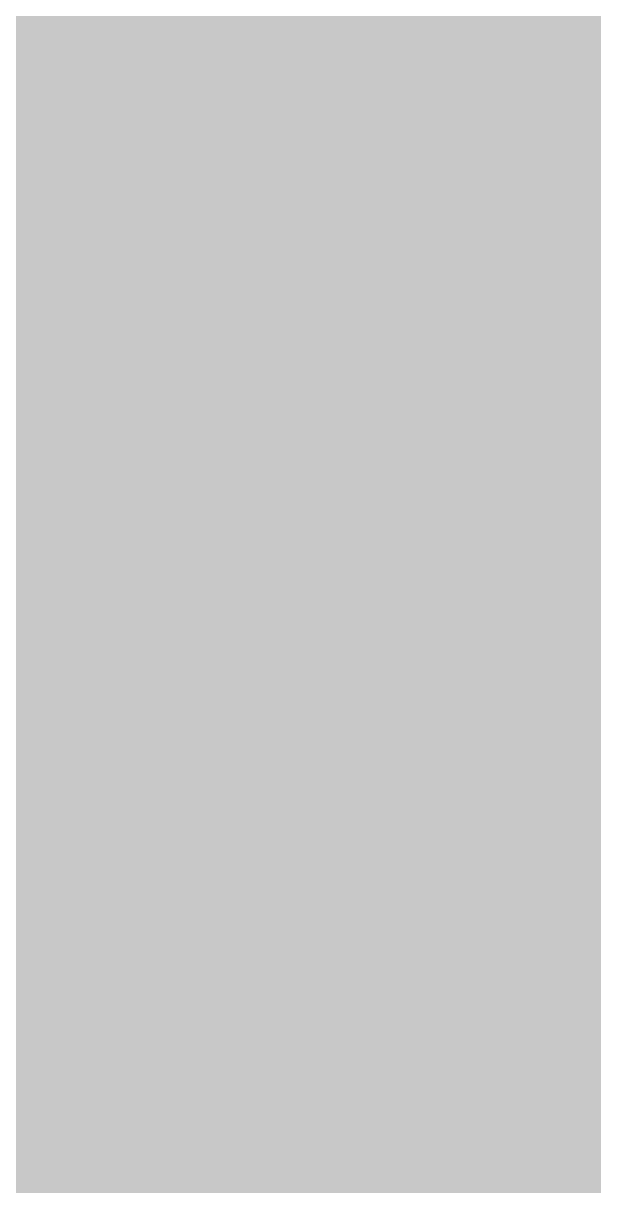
# Model space of a CAD drawing. Header units: millimetres. Extents: x 0 to 318, y 0 to 212.
# Drawn here: x 88.7 to 122.3, y 36.3 to 104.7 of the extents above; entities that cross this region are included whole.
import ezdxf

# ---------------------------------------------------------------- set-up
doc = ezdxf.new("R2010")
doc.units = ezdxf.units.MM

msp = doc.modelspace()

# ---------------------------------------------------------------- hatches: boundary and pattern name
for color, points in [(254, [(14.1633, 0.0536), (13.9878, 0.0533), (13.8125, 0.0559), (13.6373, 0.061), (13.462, 0.0686), (13.2893, 0.0787), (13.114, 0.0914), (12.9413, 0.1041), (12.7686, 0.1219), (12.5959, 0.1397), (12.4231, 0.16), (12.2504, 0.1829), (12.0777, 0.2057), (11.9075, 0.2337), (11.7373, 0.2616), (11.5672, 0.2921), (11.397, 0.3251), (11.2268, 0.3607), (11.0592, 0.3988), (10.8915, 0.4369), (10.7239, 0.4775), (10.5562, 0.5207), (10.3886, 0.5664), (10.2235, 0.6121), (10.0584, 0.6629), (9.8933, 0.7137), (9.7307, 0.7671), (9.5682, 0.8204), (9.4056, 0.8788), (9.2431, 0.9373), (9.083, 0.9982), (8.923, 1.0617), (8.763, 1.1252), (8.6055, 1.1938), (8.4455, 1.2624), (8.2906, 1.331), (8.1331, 1.4046), (7.9781, 1.4783), (7.8232, 1.5545), (7.6708, 1.6332), (7.5184, 1.7145), (7.366, 1.7958), (7.2161, 1.8796), (7.0663, 1.966), (6.919, 2.0523), (6.7716, 2.1438), (6.6243, 2.2352), (6.4795, 2.3266), (6.3348, 2.4232), (6.19, 2.5197), (6.0477, 2.6187), (5.908, 2.7178), (5.7683, 2.8194), (5.6286, 2.9235), (5.4915, 3.0302), (5.3543, 3.1369), (5.2197, 3.2461), (5.0851, 3.3579), (4.953, 3.4722), (4.8209, 3.5865), (4.6914, 3.7033), (4.5644, 3.8202), (4.4348, 3.9395), (4.3104, 4.0615), (4.1859, 4.1859), (4.0615, 4.3104), (3.9395, 4.4348), (3.8202, 4.5618), (3.7033, 4.6914), (3.5865, 4.8209), (3.4722, 4.953), (3.3579, 5.0851), (3.2487, 5.2197), (3.1369, 5.3543), (3.0302, 5.4915), (2.9235, 5.6286), (2.8194, 5.7683), (2.7178, 5.908), (2.6187, 6.0477), (2.5197, 6.19), (2.4232, 6.3348), (2.3266, 6.477), (2.2352, 6.6243), (2.1438, 6.7691), (2.0523, 6.9164), (1.966, 7.0663), (1.8796, 7.2161), (1.7958, 7.366), (1.7145, 7.5184), (1.6332, 7.6708), (1.5545, 7.8232), (1.4783, 7.9781), (1.4046, 8.1331), (1.331, 8.2906), (1.2598, 8.4455), (1.1913, 8.603), (1.1252, 8.763), (1.0592, 8.923), (0.9982, 9.083), (0.9373, 9.2431), (0.8763, 9.4056), (0.8204, 9.5682), (0.7645, 9.7307), (0.7112, 9.8933), (0.6604, 10.0584), (0.6121, 10.2235), (0.5639, 10.3911), (0.5207, 10.5562), (0.4775, 10.7239), (0.4343, 10.8915), (0.3962, 11.0592), (0.3607, 11.2268), (0.3251, 11.397), (0.2921, 11.5672), (0.2616, 11.7373), (0.2311, 11.9075), (0.2057, 12.0802), (0.1803, 12.2504), (0.1575, 12.4231), (0.1372, 12.5959), (0.1194, 12.7686), (0.1041, 12.9413), (0.0889, 13.1166), (0.0787, 13.2893), (0.0686, 13.4645), (0.061, 13.6373), (0.0559, 13.8125), (0.0508, 13.9878), (0.0508, 14.163), (0.0522, 197.6092), (0.0508, 197.7822), (0.0559, 197.9574), (0.061, 198.1327), (0.0686, 198.308), (0.0787, 198.4807), (0.0889, 198.6559), (0.1041, 198.8287), (0.1194, 199.0014), (0.1372, 199.1741), (0.1575, 199.3468), (0.1803, 199.5195), (0.2057, 199.6923), (0.2311, 199.8624), (0.2616, 200.0326), (0.2921, 200.2028), (0.3251, 200.373), (0.3607, 200.5432), (0.3962, 200.7108), (0.4343, 200.8784), (0.4775, 201.0461), (0.5207, 201.2137), (0.5639, 201.3814), (0.6121, 201.5465), (0.6604, 201.7116), (0.7112, 201.8767), (0.7645, 202.0392), (0.8204, 202.2018), (0.8763, 202.3643), (0.9373, 202.5269), (0.9982, 202.6869), (1.0592, 202.8469), (1.1252, 203.007), (1.1913, 203.1644), (1.2598, 203.3245), (1.331, 203.4794), (1.4046, 203.6369), (1.4783, 203.7918), (1.5545, 203.9468), (1.6332, 204.0992), (1.7145, 204.2516), (1.7958, 204.404), (1.8796, 204.5538), (1.966, 204.7037), (2.0523, 204.851), (2.1438, 204.9983), (2.2352, 205.1456), (2.3266, 205.2904), (2.4232, 205.4352), (2.5197, 205.58), (2.6187, 205.7222), (2.7178, 205.8619), (2.8194, 206.0016), (2.9235, 206.1413), (3.0302, 206.2785), (3.1369, 206.4156), (3.2487, 206.5503), (3.3579, 206.6849), (3.4722, 206.817), (3.5865, 206.949), (3.7033, 207.0786), (3.8202, 207.2056), (3.9395, 207.3351), (4.0615, 207.4596), (4.1859, 207.584), (4.3104, 207.7085), (4.4348, 207.8304), (4.5644, 207.9498), (4.6914, 208.0666), (4.8209, 208.1835), (4.953, 208.2978), (5.0851, 208.4121), (5.2197, 208.5213), (5.3543, 208.6331), (5.4915, 208.7397), (5.6286, 208.8464), (5.7683, 208.9506), (5.908, 209.0522), (6.0477, 209.1512), (6.19, 209.2503), (6.3348, 209.3468), (6.4795, 209.4433), (6.6243, 209.5348), (6.7716, 209.6262), (6.919, 209.7176), (7.0663, 209.804), (7.2161, 209.8904), (7.366, 209.9742), (7.5184, 210.0555), (7.6708, 210.1367), (7.8232, 210.2155), (7.9781, 210.2917), (8.1331, 210.3653), (8.2906, 210.439), (8.4455, 210.5101), (8.6055, 210.5787), (8.763, 210.6447), (8.923, 210.7108), (9.083, 210.7717), (9.2431, 210.8327), (9.4056, 210.8937), (9.5682, 210.9495), (9.7307, 211.0054), (9.8933, 211.0588), (10.0584, 211.1096), (10.2235, 211.1578), (10.3886, 211.2061), (10.5562, 211.2493), (10.7239, 211.2924), (10.8915, 211.3356), (11.0592, 211.3737), (11.2268, 211.4093), (11.397, 211.4448), (11.5672, 211.4779), (11.7373, 211.5083), (11.9075, 211.5388), (12.0777, 211.5642), (12.2504, 211.5896), (12.4231, 211.6125), (12.5959, 211.6328), (12.7686, 211.6506), (12.9413, 211.6658), (13.114, 211.6811), (13.2893, 211.6912), (13.462, 211.7014), (13.6373, 211.709), (13.8125, 211.7141), (13.9878, 211.7192), (14.163, 211.7192), (303.4411, 211.7203), (303.6164, 211.7192), (303.7891, 211.7141), (303.9643, 211.709), (304.1396, 211.7014), (304.3149, 211.6912), (304.4876, 211.6811), (304.6603, 211.6658), (304.8356, 211.6506), (305.0083, 211.6328), (305.181, 211.6125), (305.3512, 211.5896), (305.5239, 211.5642), (305.6941, 211.5388), (305.8668, 211.5083), (306.037, 211.4779), (306.2072, 211.4448), (306.3748, 211.4093), (306.545, 211.3737), (306.7126, 211.3356), (306.8803, 211.2924), (307.0479, 211.2493), (307.213, 211.2061), (307.3781, 211.1578), (307.5432, 211.1096), (307.7083, 211.0588), (307.8734, 211.0054), (308.036, 210.9495), (308.1985, 210.8937), (308.3611, 210.8327), (308.5211, 210.7717), (308.6811, 210.7108), (308.8411, 210.6447), (308.9986, 210.5787), (309.1561, 210.5101), (309.3136, 210.439), (309.4711, 210.3653), (309.626, 210.2917), (309.7784, 210.2155), (309.9333, 210.1367), (310.0857, 210.0555), (310.2381, 209.9742), (310.388, 209.8904), (310.5379, 209.804), (310.6852, 209.7176), (310.8325, 209.6262), (310.9798, 209.5348), (311.1246, 209.4433), (311.2694, 209.3468), (311.4116, 209.2503), (311.5539, 209.1512), (311.6961, 209.0522), (311.8358, 208.9506), (311.9755, 208.8464), (312.1127, 208.7397), (312.2473, 208.6331), (312.3844, 208.5213), (312.5165, 208.4121), (312.6511, 208.2978), (312.7807, 208.1835), (312.9128, 208.0666), (313.0398, 207.9498), (313.1668, 207.8304), (313.2938, 207.7085), (313.4182, 207.584), (313.5427, 207.4596), (313.6621, 207.3351), (313.784, 207.2056), (313.9008, 207.0786), (314.0177, 206.949), (314.132, 206.817), (314.2463, 206.6849), (314.3555, 206.5503), (314.4647, 206.4156), (314.5739, 206.2785), (314.6781, 206.1413), (314.7822, 206.0016), (314.8863, 205.8619), (314.9854, 205.7222), (315.0845, 205.58), (315.181, 205.4352), (315.275, 205.2904), (315.3689, 205.1456), (315.4604, 204.9983), (315.5493, 204.851), (315.6382, 204.7037), (315.7245, 204.5538), (315.8084, 204.404), (315.8896, 204.2516), (315.9684, 204.0992), (316.0471, 203.9468), (316.1233, 203.7918), (316.1995, 203.6369), (316.2706, 203.4794), (316.3418, 203.3245), (316.4103, 203.1644), (316.4764, 203.007), (316.5424, 202.8469), (316.6059, 202.6869), (316.6669, 202.5269), (316.7253, 202.3643), (316.7812, 202.2018), (316.8371, 202.0392), (316.8904, 201.8767), (316.9412, 201.7116), (316.9895, 201.5465), (317.0377, 201.3814), (317.0834, 201.2137), (317.1266, 201.0461), (317.1673, 200.8784), (317.2054, 200.7108), (317.2435, 200.5432), (317.2765, 200.373), (317.3095, 200.2028), (317.34, 200.0326), (317.3705, 199.8624), (317.3959, 199.6923), (317.4213, 199.5195), (317.4441, 199.3468), (317.4644, 199.1741), (317.4822, 199.0014), (317.4975, 198.8287), (317.5127, 198.6559), (317.5229, 198.4807), (317.533, 198.308), (317.5406, 198.1327), (317.5457, 197.9574), (317.5508, 197.7822), (317.5508, 197.6069), (317.5522, 14.1647), (317.5508, 13.9878), (317.5457, 13.8125), (317.5406, 13.6373), (317.533, 13.4645), (317.5229, 13.2893), (317.5127, 13.1166), (317.4975, 12.9413), (317.4822, 12.7686), (317.4644, 12.5959), (317.4441, 12.4231), (317.4213, 12.2504), (317.3959, 12.0802), (317.3705, 11.9075), (317.34, 11.7373), (317.3095, 11.5672), (317.2765, 11.397), (317.2435, 11.2268), (317.2054, 11.0592), (317.1673, 10.8915), (317.1266, 10.7239), (317.0834, 10.5562), (317.0377, 10.3911), (316.9895, 10.2235), (316.9412, 10.0584), (316.8904, 9.8933), (316.8371, 9.7307), (316.7812, 9.5682), (316.7253, 9.4056), (316.6669, 9.2431), (316.6059, 9.083), (316.5424, 8.923), (316.4764, 8.763), (316.4103, 8.603), (316.3418, 8.4455), (316.2706, 8.2906), (316.1995, 8.1331), (316.1233, 7.9781), (316.0471, 7.8232), (315.9684, 7.6708), (315.8896, 7.5184), (315.8084, 7.366), (315.7245, 7.2161), (315.6382, 7.0663), (315.5493, 6.9164), (315.4604, 6.7691), (315.3689, 6.6243), (315.275, 6.477), (315.181, 6.3348), (315.0845, 6.19), (314.9854, 6.0477), (314.8863, 5.908), (314.7822, 5.7683), (314.6781, 5.6286), (314.5739, 5.4915), (314.4647, 5.3543), (314.3555, 5.2197), (314.2463, 5.0851), (314.132, 4.953), (314.0177, 4.8209), (313.9008, 4.6914), (313.784, 4.5618), (313.6621, 4.4348), (313.5427, 4.3104), (313.4182, 4.1859), (313.2938, 4.0615), (313.1668, 3.9395), (313.0398, 3.8202), (312.9128, 3.7033), (312.7807, 3.5865), (312.6511, 3.4722), (312.5165, 3.3579), (312.3844, 3.2461), (312.2473, 3.1369), (312.1127, 3.0302), (311.9755, 2.9235), (311.8358, 2.8194), (311.6961, 2.7178), (311.5539, 2.6187), (311.4116, 2.5197), (311.2694, 2.4232), (311.1246, 2.3266), (310.9798, 2.2352), (310.8325, 2.1438), (310.6852, 2.0523), (310.5379, 1.966), (310.388, 1.8796), (310.2381, 1.7958), (310.0857, 1.7145), (309.9333, 1.6332), (309.7784, 1.5545), (309.626, 1.4783), (309.4711, 1.4046), (309.3136, 1.331), (309.1561, 1.2624), (308.9986, 1.1938), (308.8411, 1.1252), (308.6811, 1.0617), (308.5211, 0.9982), (308.3611, 0.9373), (308.1985, 0.8788), (308.036, 0.8204), (307.8734, 0.7671), (307.7083, 0.7137), (307.5432, 0.6629), (307.3781, 0.6121), (307.213, 0.5664), (307.0479, 0.5207), (306.8803, 0.4775), (306.7126, 0.4369), (306.545, 0.3988), (306.3748, 0.3607), (306.2072, 0.3251), (306.037, 0.2921), (305.8668, 0.2616), (305.6941, 0.2337), (305.5239, 0.2057), (305.3512, 0.1829), (305.181, 0.16), (305.0083, 0.1397), (304.8356, 0.1219), (304.6603, 0.1041), (304.4876, 0.0914), (304.3149, 0.0787), (304.1396, 0.0686), (303.9643, 0.061), (303.7891, 0.0559), (303.6164, 0.0533), (303.4411, 0.0533)]), (144, [(14.1633, 5.3453), (13.9344, 5.3467), (13.7084, 5.3543), (13.4849, 5.3696), (13.2613, 5.3899), (13.0378, 5.4153), (12.8194, 5.4458), (12.6009, 5.4813), (12.385, 5.522), (12.1717, 5.5702), (11.9583, 5.621), (11.7475, 5.6794), (11.5392, 5.7404), (11.3335, 5.8064), (11.1303, 5.8801), (10.9296, 5.9563), (10.729, 6.0376), (10.5334, 6.1239), (10.3378, 6.2128), (10.1473, 6.3094), (9.9593, 6.4084), (9.7714, 6.5126), (9.5885, 6.6218), (9.4082, 6.7335), (9.2304, 6.8504), (9.0576, 6.9698), (8.8849, 7.0968), (8.7173, 7.2238), (8.5522, 7.3584), (8.3896, 7.4955), (8.2321, 7.6352), (8.0772, 7.78), (7.9273, 7.9273), (7.7775, 8.0772), (7.6352, 8.2321), (7.493, 8.3922), (7.3558, 8.5522), (7.2238, 8.7173), (7.0942, 8.8875), (6.9698, 9.0576), (6.8504, 9.2329), (6.7335, 9.4107), (6.6192, 9.591), (6.5126, 9.7739), (6.4084, 9.9593), (6.3068, 10.1473), (6.2128, 10.3403), (6.1214, 10.5334), (6.035, 10.7315), (5.9538, 10.9296), (5.8776, 11.1303), (5.8064, 11.3335), (5.7404, 11.5418), (5.6769, 11.75), (5.621, 11.9583), (5.5677, 12.1717), (5.522, 12.385), (5.4813, 12.6009), (5.4432, 12.8194), (5.4127, 13.0404), (5.3873, 13.2613), (5.3696, 13.4849), (5.3543, 13.7084), (5.3467, 13.937), (5.3416, 14.163), (5.3439, 197.6092), (5.3467, 197.8355), (5.3543, 198.0616), (5.3696, 198.2851), (5.3873, 198.5086), (5.4127, 198.7321), (5.4432, 198.9506), (5.4813, 199.169), (5.522, 199.3849), (5.5677, 199.5983), (5.621, 199.8116), (5.6769, 200.0225), (5.7404, 200.2307), (5.8064, 200.4365), (5.8776, 200.6397), (5.9538, 200.8403), (6.035, 201.041), (6.1214, 201.2366), (6.2128, 201.4322), (6.3068, 201.6227), (6.4084, 201.8106), (6.5126, 201.9986), (6.6192, 202.1815), (6.7335, 202.3618), (6.8504, 202.5396), (6.9698, 202.7123), (7.0942, 202.885), (7.2238, 203.0527), (7.3558, 203.2178), (7.493, 203.3803), (7.6352, 203.5378), (7.7775, 203.6928), (7.9273, 203.8426), (8.0772, 203.9925), (8.2321, 204.1347), (8.3896, 204.277), (8.5522, 204.4141), (8.7173, 204.5462), (8.8849, 204.6757), (9.0576, 204.8002), (9.2304, 204.9196), (9.4082, 205.0364), (9.5885, 205.1507), (9.7714, 205.2574), (9.9593, 205.3615), (10.1473, 205.4631), (10.3378, 205.5571), (10.5334, 205.6486), (10.729, 205.7349), (10.9296, 205.8162), (11.1303, 205.8924), (11.3335, 205.9635), (11.5392, 206.0296), (11.7475, 206.0931), (11.9583, 206.1489), (12.1717, 206.2023), (12.385, 206.248), (12.6009, 206.2886), (12.8194, 206.3267), (13.0378, 206.3572), (13.2613, 206.3826), (13.4849, 206.4004), (13.7084, 206.4156), (13.9344, 206.4233), (14.163, 206.4283), (303.4411, 206.4286), (303.6672, 206.4233), (303.8932, 206.4156), (304.1193, 206.4004), (304.3428, 206.3826), (304.5638, 206.3572), (304.7822, 206.3267), (305.0007, 206.2886), (305.2166, 206.248), (305.4325, 206.2023), (305.6433, 206.1489), (305.8541, 206.0931), (306.0624, 206.0296), (306.2681, 205.9635), (306.4713, 205.8924), (306.6745, 205.8162), (306.8726, 205.7349), (307.0708, 205.6486), (307.2638, 205.5571), (307.4543, 205.4631), (307.6448, 205.3615), (307.8302, 205.2574), (308.0131, 205.1507), (308.1934, 205.0364), (308.3712, 204.9196), (308.5465, 204.8002), (308.7167, 204.6757), (308.8843, 204.5462), (309.0494, 204.4141), (309.212, 204.277), (309.3695, 204.1347), (309.5244, 203.9925), (309.6768, 203.8426), (309.8241, 203.6928), (309.9689, 203.5378), (310.1086, 203.3803), (310.2458, 203.2178), (310.3778, 203.0527), (310.5074, 202.885), (310.6318, 202.7123), (310.7538, 202.5396), (310.8706, 202.3618), (310.9824, 202.1815), (311.0916, 201.9986), (311.1957, 201.8106), (311.2948, 201.6227), (311.3888, 201.4322), (311.4802, 201.2366), (311.5666, 201.041), (311.6478, 200.8403), (311.724, 200.6397), (311.7952, 200.4365), (311.8637, 200.2307), (311.9247, 200.0225), (311.9806, 199.8116), (312.0339, 199.5983), (312.0796, 199.3849), (312.1203, 199.169), (312.1584, 198.9506), (312.1889, 198.7321), (312.2143, 198.5086), (312.2346, 198.2851), (312.2473, 198.0616), (312.2574, 197.8355), (312.26, 197.6069), (312.2605, 14.1647), (312.2574, 13.937), (312.2473, 13.7084), (312.2346, 13.4849), (312.2143, 13.2613), (312.1889, 13.0404), (312.1584, 12.8194), (312.1203, 12.6009), (312.0796, 12.385), (312.0339, 12.1717), (311.9806, 11.9583), (311.9247, 11.75), (311.8637, 11.5418), (311.7952, 11.3335), (311.724, 11.1303), (311.6478, 10.9296), (311.5666, 10.7315), (311.4802, 10.5334), (311.3888, 10.3403), (311.2948, 10.1473), (311.1957, 9.9593), (311.0916, 9.7739), (310.9824, 9.591), (310.8706, 9.4107), (310.7538, 9.2329), (310.6318, 9.0576), (310.5074, 8.8875), (310.3778, 8.7173), (310.2458, 8.5522), (310.1086, 8.3922), (309.9689, 8.2321), (309.8241, 8.0772), (309.6768, 7.9273), (309.5244, 7.78), (309.3695, 7.6352), (309.212, 7.4955), (309.0494, 7.3584), (308.8843, 7.2238), (308.7167, 7.0968), (308.5465, 6.9698), (308.3712, 6.8504), (308.1934, 6.7335), (308.0131, 6.6218), (307.8302, 6.5126), (307.6448, 6.4084), (307.4543, 6.3094), (307.2638, 6.2128), (307.0708, 6.1239), (306.8726, 6.0376), (306.6745, 5.9563), (306.4713, 5.8801), (306.2681, 5.8064), (306.0624, 5.7404), (305.8541, 5.6794), (305.6433, 5.621), (305.4325, 5.5702), (305.2166, 5.522), (305.0007, 5.4813), (304.7822, 5.4458), (304.5638, 5.4153), (304.3428, 5.3899), (304.1193, 5.3696), (303.8932, 5.3543), (303.6672, 5.3467), (303.4411, 5.3442)])]:
    msp.add_hatch(color=color).paths.add_polyline_path(points)
h = msp.add_hatch(color=254)
edge = h.paths.add_edge_path()
edge.add_line((116.5119, 67.8501), (116.5073, 68.3489))
edge.add_line((116.5073, 68.3489), (116.4971, 68.8391))
edge.add_line((116.4971, 68.8391), (116.4819, 69.3217))
edge.add_line((116.4819, 69.3217), (116.459, 69.7916))
edge.add_line((116.459, 69.7916), (116.4311, 70.2513))
edge.add_line((116.4311, 70.2513), (116.3955, 70.7009))
edge.add_line((116.3955, 70.7009), (116.3549, 71.1429))
edge.add_line((116.3549, 71.1429), (116.3066, 71.5721))
edge.add_line((116.3066, 71.5721), (116.2533, 71.9938))
edge.add_line((116.2533, 71.9938), (116.1948, 72.4052))
edge.add_line((116.1948, 72.4052), (116.1288, 72.8066))
edge.add_line((116.1288, 72.8066), (116.0577, 73.2003))
edge.add_line((116.0577, 73.2003), (115.9789, 73.5813))
edge.add_line((115.9789, 73.5813), (115.8977, 73.9546))
edge.add_line((115.8977, 73.9546), (115.8088, 74.3204))
edge.add_line((115.8088, 74.3204), (115.7148, 74.6735))
edge.add_line((115.7148, 74.6735), (115.6132, 75.0214))
edge.add_line((115.6132, 75.0214), (115.509, 75.3567))
edge.add_line((115.509, 75.3567), (115.3973, 75.6844))
edge.add_line((115.3973, 75.6844), (115.2804, 76.0044))
edge.add_line((115.2804, 76.0044), (115.1585, 76.3143))
edge.add_line((115.1585, 76.3143), (115.0315, 76.6166))
edge.add_line((115.0315, 76.6166), (114.8969, 76.9087))
edge.add_line((114.8969, 76.9087), (114.7597, 77.1931))
edge.add_line((114.7597, 77.1931), (114.615, 77.47))
edge.add_line((114.615, 77.47), (114.4676, 77.7367))
edge.add_line((114.4676, 77.7367), (114.3127, 77.9958))
edge.add_line((114.3127, 77.9958), (114.1552, 78.2447))
edge.add_line((114.1552, 78.2447), (113.9927, 78.4885))
edge.add_line((113.9927, 78.4885), (113.8225, 78.7222))
edge.add_line((113.8225, 78.7222), (113.6498, 78.9483))
edge.add_line((113.6498, 78.9483), (113.472, 79.1667))
edge.add_line((113.472, 79.1667), (113.2865, 79.3775))
edge.add_line((113.2865, 79.3775), (113.0986, 79.5807))
edge.add_line((113.0986, 79.5807), (112.9081, 79.7738))
edge.add_line((112.9081, 79.7738), (112.71, 79.9617))
edge.add_line((112.71, 79.9617), (112.5068, 80.1421))
edge.add_line((112.5068, 80.1421), (112.301, 80.3148))
edge.add_line((112.301, 80.3148), (112.0902, 80.4774))
edge.add_line((112.0902, 80.4774), (111.8743, 80.6348))
edge.add_line((111.8743, 80.6348), (111.6559, 80.7847))
edge.add_line((111.6559, 80.7847), (111.4323, 80.9269))
edge.add_line((111.4323, 80.9269), (111.2037, 81.0641))
edge.add_line((111.2037, 81.0641), (110.9726, 81.1911))
edge.add_line((110.9726, 81.1911), (110.7338, 81.313))
edge.add_line((110.7338, 81.313), (110.4951, 81.4273))
edge.add_line((110.4951, 81.4273), (110.2487, 81.534))
edge.add_line((110.2487, 81.534), (110.0023, 81.6356))
edge.add_line((110.0023, 81.6356), (109.7483, 81.7296))
edge.add_line((109.7483, 81.7296), (109.4918, 81.8185))
edge.add_line((109.4918, 81.8185), (109.2327, 81.8998))
edge.add_line((109.2327, 81.8998), (108.9685, 81.9734))
edge.add_line((108.9685, 81.9734), (108.6993, 82.042))
edge.add_line((108.6993, 82.042), (108.4275, 82.103))
edge.add_line((108.4275, 82.103), (108.1532, 82.1588))
edge.add_line((108.1532, 82.1588), (107.8738, 82.2071))
edge.add_line((107.8738, 82.2071), (107.5919, 82.2503))
edge.add_line((107.5919, 82.2503), (107.3074, 82.2884))
edge.add_line((107.3074, 82.2884), (107.0178, 82.3189))
edge.add_line((107.0178, 82.3189), (106.7257, 82.3443))
edge.add_line((106.7257, 82.3443), (106.4311, 82.3646))
edge.add_line((106.4311, 82.3646), (106.1314, 82.3798))
edge.add_line((106.1314, 82.3798), (105.8291, 82.3874))
edge.add_line((105.8291, 82.3874), (105.5243, 82.39))
edge.add_line((105.5243, 82.39), (105.3033, 82.3874))
edge.add_line((105.3033, 82.3874), (105.0849, 82.3849))
edge.add_line((105.0849, 82.3849), (104.869, 82.3747))
edge.add_line((104.869, 82.3747), (104.6556, 82.3646))
edge.add_line((104.6556, 82.3646), (104.4448, 82.3519))
edge.add_line((104.4448, 82.3519), (104.2365, 82.3341))
edge.add_line((104.2365, 82.3341), (104.0308, 82.3138))
edge.add_line((104.0308, 82.3138), (103.8301, 82.2909))
edge.add_line((103.8301, 82.2909), (103.6295, 82.2655))
edge.add_line((103.6295, 82.2655), (103.4339, 82.2376))
edge.add_line((103.4339, 82.2376), (103.2383, 82.2071))
edge.add_line((103.2383, 82.2071), (103.0478, 82.1741))
edge.add_line((103.0478, 82.1741), (102.8598, 82.136))
edge.add_line((102.8598, 82.136), (102.6744, 82.0979))
edge.add_line((102.6744, 82.0979), (102.489, 82.0547))
edge.add_line((102.489, 82.0547), (102.3087, 82.0115))
edge.add_line((102.3087, 82.0115), (102.1309, 81.9633))
edge.add_line((102.1309, 81.9633), (101.9556, 81.915))
edge.add_line((101.9556, 81.915), (101.7829, 81.8617))
edge.add_line((101.7829, 81.8617), (101.6127, 81.8083))
edge.add_line((101.6127, 81.8083), (101.4425, 81.7499))
edge.add_line((101.4425, 81.7499), (101.2774, 81.6915))
edge.add_line((101.2774, 81.6915), (101.1149, 81.6305))
edge.add_line((101.1149, 81.6305), (100.9548, 81.567))
edge.add_line((100.9548, 81.567), (100.7948, 81.501))
edge.add_line((100.7948, 81.501), (100.6399, 81.4324))
edge.add_line((100.6399, 81.4324), (100.4875, 81.3613))
edge.add_line((100.4875, 81.3613), (100.3351, 81.2876))
edge.add_line((100.3351, 81.2876), (100.1878, 81.214))
edge.add_line((100.1878, 81.214), (100.0404, 81.1378))
edge.add_line((100.0404, 81.1378), (99.8957, 81.059))
edge.add_line((99.8957, 81.059), (99.7534, 80.9777))
edge.add_line((99.7534, 80.9777), (99.6163, 80.8939))
edge.add_line((99.6163, 80.8939), (99.4791, 80.8101))
edge.add_line((99.4791, 80.8101), (99.3419, 80.7237))
edge.add_line((99.3419, 80.7237), (99.2099, 80.6348))
edge.add_line((99.2099, 80.6348), (99.0803, 80.5434))
edge.add_line((99.0803, 80.5434), (98.9508, 80.452))
edge.add_line((98.9508, 80.452), (98.8238, 80.358))
edge.add_line((98.8238, 80.358), (98.7019, 80.264))
edge.add_line((98.7019, 80.264), (98.5799, 80.1649))
edge.add_line((98.5799, 80.1649), (98.458, 80.0659))
edge.add_line((98.458, 80.0659), (98.3412, 79.9668))
edge.add_line((98.3412, 79.9668), (98.2269, 79.8652))
edge.add_line((98.2269, 79.8652), (98.1126, 79.7611))
edge.add_line((98.1126, 79.7611), (98.0008, 79.6569))
edge.add_line((98.0008, 79.6569), (97.8916, 79.5503))
edge.add_line((97.8916, 79.5503), (97.7824, 79.4436))
edge.add_line((97.7824, 79.4436), (97.6782, 79.3344))
edge.add_line((97.6782, 79.3344), (97.5741, 79.2226))
edge.add_line((97.5741, 79.2226), (97.4725, 79.1134))
edge.add_line((97.4725, 79.1134), (97.3734, 78.9991))
edge.add_line((97.3734, 78.9991), (97.2744, 78.8848))
edge.add_line((97.2744, 78.8848), (97.1779, 78.7705))
edge.add_line((97.1779, 78.7705), (97.0839, 78.6536))
edge.add_line((97.0839, 78.6536), (96.9924, 78.5368))
edge.add_line((96.9924, 78.5368), (96.901, 78.4174))
edge.add_line((96.901, 78.4174), (96.8121, 78.298))
edge.add_line((96.8121, 78.298), (96.7257, 78.1787))
edge.add_line((96.7257, 78.1787), (96.6419, 78.0567))
edge.add_line((96.6419, 78.0567), (96.5581, 77.9348))
edge.add_line((96.5581, 77.9348), (96.4768, 77.8129))
edge.add_line((96.4768, 77.8129), (96.3955, 77.6884))
edge.add_line((96.3955, 77.6884), (96.3168, 77.564))
edge.add_line((96.3168, 77.564), (95.4292, 81.7559))
edge.add_line((95.4292, 81.7559), (90.5397, 81.7559))
edge.add_line((90.5397, 81.7559), (90.5397, 37.3059))
edge.add_line((90.5397, 37.3059), (97.0167, 37.3059))
edge.add_line((97.0167, 37.3059), (97.0167, 51.785))
edge.add_line((97.0167, 51.785), (97.089, 51.7296))
edge.add_line((97.089, 51.7296), (97.1652, 51.6788))
edge.add_line((97.1652, 51.6788), (97.2414, 51.6255))
edge.add_line((97.2414, 51.6255), (97.3176, 51.5747))
edge.add_line((97.3176, 51.5747), (97.3963, 51.5239))
edge.add_line((97.3963, 51.5239), (97.4725, 51.4756))
edge.add_line((97.4725, 51.4756), (97.5512, 51.4274))
edge.add_line((97.5512, 51.4274), (97.6325, 51.3791))
edge.add_line((97.6325, 51.3791), (97.7113, 51.3309))
edge.add_line((97.7113, 51.3309), (97.7925, 51.2851))
edge.add_line((97.7925, 51.2851), (97.8738, 51.2394))
edge.add_line((97.8738, 51.2394), (97.9551, 51.1937))
edge.add_line((97.9551, 51.1937), (98.0389, 51.1505))
edge.add_line((98.0389, 51.1505), (98.1227, 51.1073))
edge.add_line((98.1227, 51.1073), (98.2066, 51.0642))
edge.add_line((98.2066, 51.0642), (98.2904, 51.0235))
edge.add_line((98.2904, 51.0235), (98.3767, 50.9829))
edge.add_line((98.3767, 50.9829), (98.4631, 50.9422))
edge.add_line((98.4631, 50.9422), (98.5495, 50.9016))
edge.add_line((98.5495, 50.9016), (98.6358, 50.8635))
edge.add_line((98.6358, 50.8635), (98.7247, 50.8254))
edge.add_line((98.7247, 50.8254), (98.8136, 50.7898))
edge.add_line((98.8136, 50.7898), (98.9025, 50.7543))
edge.add_line((98.9025, 50.7543), (98.9914, 50.7187))
edge.add_line((98.9914, 50.7187), (99.0829, 50.6832))
edge.add_line((99.0829, 50.6832), (99.1743, 50.6501))
edge.add_line((99.1743, 50.6501), (99.2657, 50.6171))
edge.add_line((99.2657, 50.6171), (99.3597, 50.5841))
edge.add_line((99.3597, 50.5841), (99.4537, 50.5536))
edge.add_line((99.4537, 50.5536), (99.5477, 50.5231))
edge.add_line((99.5477, 50.5231), (99.6417, 50.4952))
edge.add_line((99.6417, 50.4952), (99.7382, 50.4647))
edge.add_line((99.7382, 50.4647), (99.8347, 50.4368))
edge.add_line((99.8347, 50.4368), (99.9312, 50.4114))
edge.add_line((99.9312, 50.4114), (100.0303, 50.3834))
edge.add_line((100.0303, 50.3834), (100.1268, 50.358))
edge.add_line((100.1268, 50.358), (100.2259, 50.3352))
edge.add_line((100.2259, 50.3352), (100.3275, 50.3098))
edge.add_line((100.3275, 50.3098), (100.4265, 50.2869))
edge.add_line((100.4265, 50.2869), (100.5281, 50.2666))
edge.add_line((100.5281, 50.2666), (100.6297, 50.2437))
edge.add_line((100.6297, 50.2437), (100.7339, 50.226))
edge.add_line((100.7339, 50.226), (100.838, 50.2056))
edge.add_line((100.838, 50.2056), (100.9421, 50.1879))
edge.add_line((100.9421, 50.1879), (101.0463, 50.1701))
edge.add_line((101.0463, 50.1701), (101.1504, 50.1523))
edge.add_line((101.1504, 50.1523), (101.2571, 50.1371))
edge.add_line((101.2571, 50.1371), (101.3638, 50.1218))
edge.add_line((101.3638, 50.1218), (101.473, 50.1066))
edge.add_line((101.473, 50.1066), (101.5797, 50.0939))
edge.add_line((101.5797, 50.0939), (101.6889, 50.0812))
edge.add_line((101.6889, 50.0812), (101.8007, 50.071))
edge.add_line((101.8007, 50.071), (101.9099, 50.0609))
edge.add_line((101.9099, 50.0609), (102.0216, 50.0507))
edge.add_line((102.0216, 50.0507), (102.1334, 50.0431))
edge.add_line((102.1334, 50.0431), (102.2477, 50.0329))
edge.add_line((102.2477, 50.0329), (102.3595, 50.0278))
edge.add_line((102.3595, 50.0278), (102.4738, 50.0202))
edge.add_line((102.4738, 50.0202), (102.5881, 50.0151))
edge.add_line((102.5881, 50.0151), (102.7049, 50.0126))
edge.add_line((102.7049, 50.0126), (102.8217, 50.0101))
edge.add_line((102.8217, 50.0101), (102.9386, 50.0075))
edge.add_line((102.9386, 50.0075), (103.0554, 50.005))
edge.add_line((103.0554, 50.005), (103.1748, 50.005))
edge.add_line((103.1748, 50.005), (103.5837, 50.0101))
edge.add_line((103.5837, 50.0101), (103.9851, 50.0228))
edge.add_line((103.9851, 50.0228), (104.3788, 50.0456))
edge.add_line((104.3788, 50.0456), (104.7699, 50.0786))
edge.add_line((104.7699, 50.0786), (105.1535, 50.1218))
edge.add_line((105.1535, 50.1218), (105.5294, 50.1726))
edge.add_line((105.5294, 50.1726), (105.9002, 50.2336))
edge.add_line((105.9002, 50.2336), (106.2634, 50.3022))
edge.add_line((106.2634, 50.3022), (106.6216, 50.3809))
edge.add_line((106.6216, 50.3809), (106.9746, 50.4698))
edge.add_line((106.9746, 50.4698), (107.3201, 50.5663))
edge.add_line((107.3201, 50.5663), (107.6604, 50.673))
edge.add_line((107.6604, 50.673), (107.9932, 50.7873))
edge.add_line((107.9932, 50.7873), (108.3208, 50.9118))
edge.add_line((108.3208, 50.9118), (108.6409, 51.0438))
edge.add_line((108.6409, 51.0438), (108.9558, 51.1861))
edge.add_line((108.9558, 51.1861), (109.2632, 51.3359))
edge.add_line((109.2632, 51.3359), (109.5654, 51.496))
edge.add_line((109.5654, 51.496), (109.8626, 51.6636))
edge.add_line((109.8626, 51.6636), (110.1522, 51.8414))
edge.add_line((110.1522, 51.8414), (110.4341, 52.0268))
edge.add_line((110.4341, 52.0268), (110.711, 52.2224))
edge.add_line((110.711, 52.2224), (110.9828, 52.4256))
edge.add_line((110.9828, 52.4256), (111.2444, 52.6364))
edge.add_line((111.2444, 52.6364), (111.5035, 52.8574))
edge.add_line((111.5035, 52.8574), (111.7549, 53.086))
edge.add_line((111.7549, 53.086), (111.9988, 53.3248))
edge.add_line((111.9988, 53.3248), (112.2375, 53.5711))
edge.add_line((112.2375, 53.5711), (112.4712, 53.8251))
edge.add_line((112.4712, 53.8251), (112.6973, 54.0893))
edge.add_line((112.6973, 54.0893), (112.9157, 54.3611))
edge.add_line((112.9157, 54.3611), (113.1291, 54.6405))
edge.add_line((113.1291, 54.6405), (113.3348, 54.9275))
edge.add_line((113.3348, 54.9275), (113.5355, 55.2247))
edge.add_line((113.5355, 55.2247), (113.7285, 55.5295))
edge.add_line((113.7285, 55.5295), (113.9165, 55.8444))
edge.add_line((113.9165, 55.8444), (114.0968, 56.1645))
edge.add_line((114.0968, 56.1645), (114.2721, 56.4947))
edge.add_line((114.2721, 56.4947), (114.4397, 56.8325))
edge.add_line((114.4397, 56.8325), (114.6023, 57.1805))
edge.add_line((114.6023, 57.1805), (114.7572, 57.5335))
edge.add_line((114.7572, 57.5335), (114.9045, 57.8968))
edge.add_line((114.9045, 57.8968), (115.0468, 58.2676))
edge.add_line((115.0468, 58.2676), (115.1839, 58.6461))
edge.add_line((115.1839, 58.6461), (115.3109, 59.0321))
edge.add_line((115.3109, 59.0321), (115.4328, 59.4258))
edge.add_line((115.4328, 59.4258), (115.5497, 59.8272))
edge.add_line((115.5497, 59.8272), (115.6589, 60.2386))
edge.add_line((115.6589, 60.2386), (115.763, 60.6552))
edge.add_line((115.763, 60.6552), (115.857, 61.0819))
edge.add_line((115.857, 61.0819), (115.9485, 61.5163))
edge.add_line((115.9485, 61.5163), (116.0297, 61.9582))
edge.add_line((116.0297, 61.9582), (116.1085, 62.4078))
edge.add_line((116.1085, 62.4078), (116.1771, 62.8625))
edge.add_line((116.1771, 62.8625), (116.2406, 63.3273))
edge.add_line((116.2406, 63.3273), (116.2964, 63.7997))
edge.add_line((116.2964, 63.7997), (116.3472, 64.2798))
edge.add_line((116.3472, 64.2798), (116.3904, 64.7675))
edge.add_line((116.3904, 64.7675), (116.426, 65.2628))
edge.add_line((116.426, 65.2628), (116.4565, 65.7657))
edge.add_line((116.4565, 65.7657), (116.4793, 66.2737))
edge.add_line((116.4793, 66.2737), (116.4971, 66.7918))
edge.add_line((116.4971, 66.7918), (116.5073, 67.3176))
edge.add_line((116.5073, 67.3176), (116.5098, 67.8485))
edge = h.paths.add_edge_path(flags=16)
edge.add_line((103.5583, 77.2485), (103.7768, 77.2439))
edge.add_line((103.7768, 77.2439), (103.9952, 77.2389))
edge.add_line((103.9952, 77.2389), (104.206, 77.2262))
edge.add_line((104.206, 77.2262), (104.4143, 77.2109))
edge.add_line((104.4143, 77.2109), (104.615, 77.1881))
edge.add_line((104.615, 77.1881), (104.8131, 77.1627))
edge.add_line((104.8131, 77.1627), (105.0087, 77.1322))
edge.add_line((105.0087, 77.1322), (105.1966, 77.0966))
edge.add_line((105.1966, 77.0966), (105.3821, 77.0585))
edge.add_line((105.3821, 77.0585), (105.5624, 77.0128))
edge.add_line((105.5624, 77.0128), (105.7402, 76.962))
edge.add_line((105.7402, 76.962), (105.9104, 76.9087))
edge.add_line((105.9104, 76.9087), (106.0806, 76.8502))
edge.add_line((106.0806, 76.8502), (106.2431, 76.7867))
edge.add_line((106.2431, 76.7867), (106.4031, 76.7182))
edge.add_line((106.4031, 76.7182), (106.5581, 76.6445))
edge.add_line((106.5581, 76.6445), (106.7105, 76.5658))
edge.add_line((106.7105, 76.5658), (106.8578, 76.4819))
edge.add_line((106.8578, 76.4819), (107, 76.3956))
edge.add_line((107, 76.3956), (107.1397, 76.3016))
edge.add_line((107.1397, 76.3016), (107.2769, 76.2025))
edge.add_line((107.2769, 76.2025), (107.4064, 76.1009))
edge.add_line((107.4064, 76.1009), (107.536, 75.9943))
edge.add_line((107.536, 75.9943), (107.6579, 75.88))
edge.add_line((107.6579, 75.88), (107.7798, 75.7631))
edge.add_line((107.7798, 75.7631), (107.8967, 75.6412))
edge.add_line((107.8967, 75.6412), (108.0084, 75.5142))
edge.add_line((108.0084, 75.5142), (108.1176, 75.3821))
edge.add_line((108.1176, 75.3821), (108.2218, 75.245))
edge.add_line((108.2218, 75.245), (108.3259, 75.1027))
edge.add_line((108.3259, 75.1027), (108.4224, 74.9554))
edge.add_line((108.4224, 74.9554), (108.519, 74.803))
edge.add_line((108.519, 74.803), (108.6104, 74.6455))
edge.add_line((108.6104, 74.6455), (108.6968, 74.483))
edge.add_line((108.6968, 74.483), (108.7806, 74.3153))
edge.add_line((108.7806, 74.3153), (108.8619, 74.1426))
edge.add_line((108.8619, 74.1426), (108.9406, 73.9648))
edge.add_line((108.9406, 73.9648), (109.0143, 73.7819))
edge.add_line((109.0143, 73.7819), (109.0854, 73.594))
edge.add_line((109.0854, 73.594), (109.154, 73.4035))
edge.add_line((109.154, 73.4035), (109.2175, 73.2053))
edge.add_line((109.2175, 73.2053), (109.281, 73.0021))
edge.add_line((109.281, 73.0021), (109.3394, 72.7939))
edge.add_line((109.3394, 72.7939), (109.3927, 72.5805))
edge.add_line((109.3927, 72.5805), (109.4461, 72.3621))
edge.add_line((109.4461, 72.3621), (109.4943, 72.1385))
edge.add_line((109.4943, 72.1385), (109.54, 71.9099))
edge.add_line((109.54, 71.9099), (109.5858, 71.6737))
edge.add_line((109.5858, 71.6737), (109.6239, 71.435))
edge.add_line((109.6239, 71.435), (109.662, 71.1911))
edge.add_line((109.662, 71.1911), (109.6975, 70.9422))
edge.add_line((109.6975, 70.9422), (109.728, 70.6857))
edge.add_line((109.728, 70.6857), (109.7585, 70.4266))
edge.add_line((109.7585, 70.4266), (109.7839, 70.1599))
edge.add_line((109.7839, 70.1599), (109.8093, 69.8906))
edge.add_line((109.8093, 69.8906), (109.8296, 69.6138))
edge.add_line((109.8296, 69.6138), (109.8474, 69.3318))
edge.add_line((109.8474, 69.3318), (109.8626, 69.0448))
edge.add_line((109.8626, 69.0448), (109.8779, 68.7527))
edge.add_line((109.8779, 68.7527), (109.888, 68.4555))
edge.add_line((109.888, 68.4555), (109.8956, 68.1533))
edge.add_line((109.8956, 68.1533), (109.9033, 67.8459))
edge.add_line((109.9033, 67.8459), (109.9058, 67.5335))
edge.add_line((109.9058, 67.5335), (109.9058, 67.2135))
edge.add_line((109.9058, 67.2135), (109.9058, 66.8223))
edge.add_line((109.9058, 66.8223), (109.9007, 66.4362))
edge.add_line((109.9007, 66.4362), (109.8931, 66.0578))
edge.add_line((109.8931, 66.0578), (109.8804, 65.6869))
edge.add_line((109.8804, 65.6869), (109.8652, 65.3212))
edge.add_line((109.8652, 65.3212), (109.8474, 64.9656))
edge.add_line((109.8474, 64.9656), (109.8245, 64.6151))
edge.add_line((109.8245, 64.6151), (109.7991, 64.2696))
edge.add_line((109.7991, 64.2696), (109.7712, 63.9343))
edge.add_line((109.7712, 63.9343), (109.7382, 63.6041))
edge.add_line((109.7382, 63.6041), (109.7026, 63.279))
edge.add_line((109.7026, 63.279), (109.662, 62.9641))
edge.add_line((109.662, 62.9641), (109.6188, 62.6542))
edge.add_line((109.6188, 62.6542), (109.5731, 62.3519))
edge.add_line((109.5731, 62.3519), (109.5223, 62.0547))
edge.add_line((109.5223, 62.0547), (109.4664, 61.7652))
edge.add_line((109.4664, 61.7652), (109.408, 61.4832))
edge.add_line((109.408, 61.4832), (109.347, 61.2064))
edge.add_line((109.347, 61.2064), (109.281, 60.9371))
edge.add_line((109.281, 60.9371), (109.2124, 60.673))
edge.add_line((109.2124, 60.673), (109.1362, 60.4164))
edge.add_line((109.1362, 60.4164), (109.06, 60.165))
edge.add_line((109.06, 60.165), (108.9787, 59.9211))
edge.add_line((108.9787, 59.9211), (108.8923, 59.6849))
edge.add_line((108.8923, 59.6849), (108.8034, 59.4538))
edge.add_line((108.8034, 59.4538), (108.7095, 59.2303))
edge.add_line((108.7095, 59.2303), (108.6104, 59.0118))
edge.add_line((108.6104, 59.0118), (108.5088, 58.7985))
edge.add_line((108.5088, 58.7985), (108.4021, 58.5927))
edge.add_line((108.4021, 58.5927), (108.2904, 58.3946))
edge.add_line((108.2904, 58.3946), (108.1761, 58.2016))
edge.add_line((108.1761, 58.2016), (108.0567, 58.0136))
edge.add_line((108.0567, 58.0136), (107.9348, 57.8333))
edge.add_line((107.9348, 57.8333), (107.8052, 57.658))
edge.add_line((107.8052, 57.658), (107.6731, 57.4904))
edge.add_line((107.6731, 57.4904), (107.536, 57.3278))
edge.add_line((107.536, 57.3278), (107.3963, 57.1729))
edge.add_line((107.3963, 57.1729), (107.2515, 57.0205))
edge.add_line((107.2515, 57.0205), (107.0991, 56.8782))
edge.add_line((107.0991, 56.8782), (106.9467, 56.7385))
edge.add_line((106.9467, 56.7385), (106.7867, 56.6064))
edge.add_line((106.7867, 56.6064), (106.6216, 56.482))
edge.add_line((106.6216, 56.482), (106.4539, 56.3601))
edge.add_line((106.4539, 56.3601), (106.2812, 56.2458))
edge.add_line((106.2812, 56.2458), (106.1034, 56.1365))
edge.add_line((106.1034, 56.1365), (105.9205, 56.0349))
edge.add_line((105.9205, 56.0349), (105.7326, 55.9384))
edge.add_line((105.7326, 55.9384), (105.5395, 55.847))
edge.add_line((105.5395, 55.847), (105.3414, 55.7606))
edge.add_line((105.3414, 55.7606), (105.1408, 55.6819))
edge.add_line((105.1408, 55.6819), (104.9325, 55.6057))
edge.add_line((104.9325, 55.6057), (104.7217, 55.5396))
edge.add_line((104.7217, 55.5396), (104.5032, 55.4761))
edge.add_line((104.5032, 55.4761), (104.2822, 55.4177))
edge.add_line((104.2822, 55.4177), (104.0562, 55.3669))
edge.add_line((104.0562, 55.3669), (103.8225, 55.3212))
edge.add_line((103.8225, 55.3212), (103.5863, 55.2806))
edge.add_line((103.5863, 55.2806), (103.3424, 55.245))
edge.add_line((103.3424, 55.245), (103.0961, 55.2145))
edge.add_line((103.0961, 55.2145), (102.8421, 55.1917))
edge.add_line((102.8421, 55.1917), (102.5855, 55.1739))
edge.add_line((102.5855, 55.1739), (102.3214, 55.1586))
edge.add_line((102.3214, 55.1586), (102.0521, 55.151))
edge.add_line((102.0521, 55.151), (101.7778, 55.1485))
edge.add_line((101.7778, 55.1485), (101.6889, 55.1485))
edge.add_line((101.6889, 55.1485), (101.6, 55.151))
edge.add_line((101.6, 55.151), (101.5111, 55.151))
edge.add_line((101.5111, 55.151), (101.4247, 55.1536))
edge.add_line((101.4247, 55.1536), (101.3384, 55.1586))
edge.add_line((101.3384, 55.1586), (101.2495, 55.1612))
edge.add_line((101.2495, 55.1612), (101.1631, 55.1663))
edge.add_line((101.1631, 55.1663), (101.0793, 55.1713))
edge.add_line((101.0793, 55.1713), (100.9929, 55.179))
edge.add_line((100.9929, 55.179), (100.9091, 55.184))
edge.add_line((100.9091, 55.184), (100.8228, 55.1917))
edge.add_line((100.8228, 55.1917), (100.7389, 55.2018))
edge.add_line((100.7389, 55.2018), (100.6577, 55.2094))
edge.add_line((100.6577, 55.2094), (100.5738, 55.2196))
edge.add_line((100.5738, 55.2196), (100.49, 55.2298))
edge.add_line((100.49, 55.2298), (100.4087, 55.2399))
edge.add_line((100.4087, 55.2399), (100.3275, 55.2526))
edge.add_line((100.3275, 55.2526), (100.2462, 55.2653))
edge.add_line((100.2462, 55.2653), (100.1649, 55.278))
edge.add_line((100.1649, 55.278), (100.0862, 55.2907))
edge.add_line((100.0862, 55.2907), (100.0049, 55.306))
edge.add_line((100.0049, 55.306), (99.9261, 55.3212))
edge.add_line((99.9261, 55.3212), (99.8474, 55.3364))
edge.add_line((99.8474, 55.3364), (99.7687, 55.3517))
edge.add_line((99.7687, 55.3517), (99.6899, 55.3695))
edge.add_line((99.6899, 55.3695), (99.6137, 55.3872))
edge.add_line((99.6137, 55.3872), (99.5375, 55.405))
edge.add_line((99.5375, 55.405), (99.4613, 55.4253))
edge.add_line((99.4613, 55.4253), (99.3851, 55.4431))
edge.add_line((99.3851, 55.4431), (99.3089, 55.4634))
edge.add_line((99.3089, 55.4634), (99.2327, 55.4838))
edge.add_line((99.2327, 55.4838), (99.1591, 55.5066))
edge.add_line((99.1591, 55.5066), (99.0854, 55.5269))
edge.add_line((99.0854, 55.5269), (99.0117, 55.5498))
edge.add_line((99.0117, 55.5498), (98.9381, 55.5727))
edge.add_line((98.9381, 55.5727), (98.8644, 55.5955))
edge.add_line((98.8644, 55.5955), (98.7933, 55.6209))
edge.add_line((98.7933, 55.6209), (98.7196, 55.6463))
edge.add_line((98.7196, 55.6463), (98.6485, 55.6717))
edge.add_line((98.6485, 55.6717), (98.5774, 55.6971))
edge.add_line((98.5774, 55.6971), (98.5088, 55.7225))
edge.add_line((98.5088, 55.7225), (98.4377, 55.7505))
edge.add_line((98.4377, 55.7505), (98.3691, 55.7784))
edge.add_line((98.3691, 55.7784), (98.3005, 55.8063))
edge.add_line((98.3005, 55.8063), (98.232, 55.8343))
edge.add_line((98.232, 55.8343), (98.1634, 55.8648))
edge.add_line((98.1634, 55.8648), (98.0948, 55.8952))
edge.add_line((98.0948, 55.8952), (98.0288, 55.9257))
edge.add_line((98.0288, 55.9257), (97.9602, 55.9562))
edge.add_line((97.9602, 55.9562), (97.8941, 55.9867))
edge.add_line((97.8941, 55.9867), (97.8281, 56.0197))
edge.add_line((97.8281, 56.0197), (97.7646, 56.0527))
edge.add_line((97.7646, 56.0527), (97.6986, 56.0857))
edge.add_line((97.6986, 56.0857), (97.6351, 56.1188))
edge.add_line((97.6351, 56.1188), (97.569, 56.1518))
edge.add_line((97.569, 56.1518), (97.5055, 56.1873))
edge.add_line((97.5055, 56.1873), (97.4446, 56.2229))
edge.add_line((97.4446, 56.2229), (97.3811, 56.2585))
edge.add_line((97.3811, 56.2585), (97.3201, 56.294))
edge.add_line((97.3201, 56.294), (97.2566, 56.3296))
edge.add_line((97.2566, 56.3296), (97.1956, 56.3677))
edge.add_line((97.1956, 56.3677), (97.1347, 56.4058))
edge.add_line((97.1347, 56.4058), (97.0763, 56.4439))
edge.add_line((97.0763, 56.4439), (97.0153, 56.482))
edge.add_line((97.0153, 56.482), (97.0167, 71.2787))
edge.add_line((97.0167, 71.2787), (97.0178, 71.407))
edge.add_line((97.0178, 71.407), (97.0229, 71.534))
edge.add_line((97.0229, 71.534), (97.0305, 71.6636))
edge.add_line((97.0305, 71.6636), (97.0407, 71.7956))
edge.add_line((97.0407, 71.7956), (97.0559, 71.9252))
edge.add_line((97.0559, 71.9252), (97.0712, 72.0547))
edge.add_line((97.0712, 72.0547), (97.094, 72.1868))
edge.add_line((97.094, 72.1868), (97.1169, 72.3189))
edge.add_line((97.1169, 72.3189), (97.1448, 72.4484))
edge.add_line((97.1448, 72.4484), (97.1728, 72.5805))
edge.add_line((97.1728, 72.5805), (97.2083, 72.7126))
edge.add_line((97.2083, 72.7126), (97.2439, 72.8421))
edge.add_line((97.2439, 72.8421), (97.282, 72.9742))
edge.add_line((97.282, 72.9742), (97.3252, 73.1037))
edge.add_line((97.3252, 73.1037), (97.3709, 73.2333))
edge.add_line((97.3709, 73.2333), (97.4217, 73.3628))
edge.add_line((97.4217, 73.3628), (97.4725, 73.4898))
edge.add_line((97.4725, 73.4898), (97.5284, 73.6194))
edge.add_line((97.5284, 73.6194), (97.5868, 73.7464))
edge.add_line((97.5868, 73.7464), (97.6503, 73.8734))
edge.add_line((97.6503, 73.8734), (97.7163, 73.9978))
edge.add_line((97.7163, 73.9978), (97.7824, 74.1223))
edge.add_line((97.7824, 74.1223), (97.856, 74.2442))
edge.add_line((97.856, 74.2442), (97.9297, 74.3661))
edge.add_line((97.9297, 74.3661), (98.0084, 74.488))
edge.add_line((98.0084, 74.488), (98.0897, 74.6074))
edge.add_line((98.0897, 74.6074), (98.1735, 74.7243))
edge.add_line((98.1735, 74.7243), (98.2599, 74.8386))
edge.add_line((98.2599, 74.8386), (98.3513, 74.9554))
edge.add_line((98.3513, 74.9554), (98.4453, 75.0672))
edge.add_line((98.4453, 75.0672), (98.5418, 75.1764))
edge.add_line((98.5418, 75.1764), (98.6434, 75.2856))
edge.add_line((98.6434, 75.2856), (98.7476, 75.3923))
edge.add_line((98.7476, 75.3923), (98.8543, 75.499))
edge.add_line((98.8543, 75.499), (98.9635, 75.6006))
edge.add_line((98.9635, 75.6006), (99.0752, 75.7022))
edge.add_line((99.0752, 75.7022), (99.1921, 75.7987))
edge.add_line((99.1921, 75.7987), (99.3115, 75.8952))
edge.add_line((99.3115, 75.8952), (99.4359, 75.9892))
edge.add_line((99.4359, 75.9892), (99.5604, 76.0781))
edge.add_line((99.5604, 76.0781), (99.6899, 76.167))
edge.add_line((99.6899, 76.167), (99.822, 76.2508))
edge.add_line((99.822, 76.2508), (99.9592, 76.3346))
edge.add_line((99.9592, 76.3346), (100.0989, 76.4134))
edge.add_line((100.0989, 76.4134), (100.2411, 76.4896))
edge.add_line((100.2411, 76.4896), (100.3859, 76.5632))
edge.add_line((100.3859, 76.5632), (100.5332, 76.6318))
edge.add_line((100.5332, 76.6318), (100.6856, 76.6978))
edge.add_line((100.6856, 76.6978), (100.8405, 76.7613))
edge.add_line((100.8405, 76.7613), (101.0006, 76.8223))
edge.add_line((101.0006, 76.8223), (101.1606, 76.8782))
edge.add_line((101.1606, 76.8782), (101.3257, 76.9315))
edge.add_line((101.3257, 76.9315), (101.4933, 76.9798))
edge.add_line((101.4933, 76.9798), (101.666, 77.0255))
edge.add_line((101.666, 77.0255), (101.8388, 77.0661))
edge.add_line((101.8388, 77.0661), (102.0166, 77.1017))
edge.add_line((102.0166, 77.1017), (102.1994, 77.1347))
edge.add_line((102.1994, 77.1347), (102.3823, 77.1652))
edge.add_line((102.3823, 77.1652), (102.5703, 77.1906))
edge.add_line((102.5703, 77.1906), (102.7608, 77.2109))
edge.add_line((102.7608, 77.2109), (102.9564, 77.2262))
edge.add_line((102.9564, 77.2262), (103.1519, 77.2389))
edge.add_line((103.1519, 77.2389), (103.3526, 77.2439))
edge.add_line((103.3526, 77.2439), (103.5558, 77.2465))

doc.saveas('drawing.dxf')
